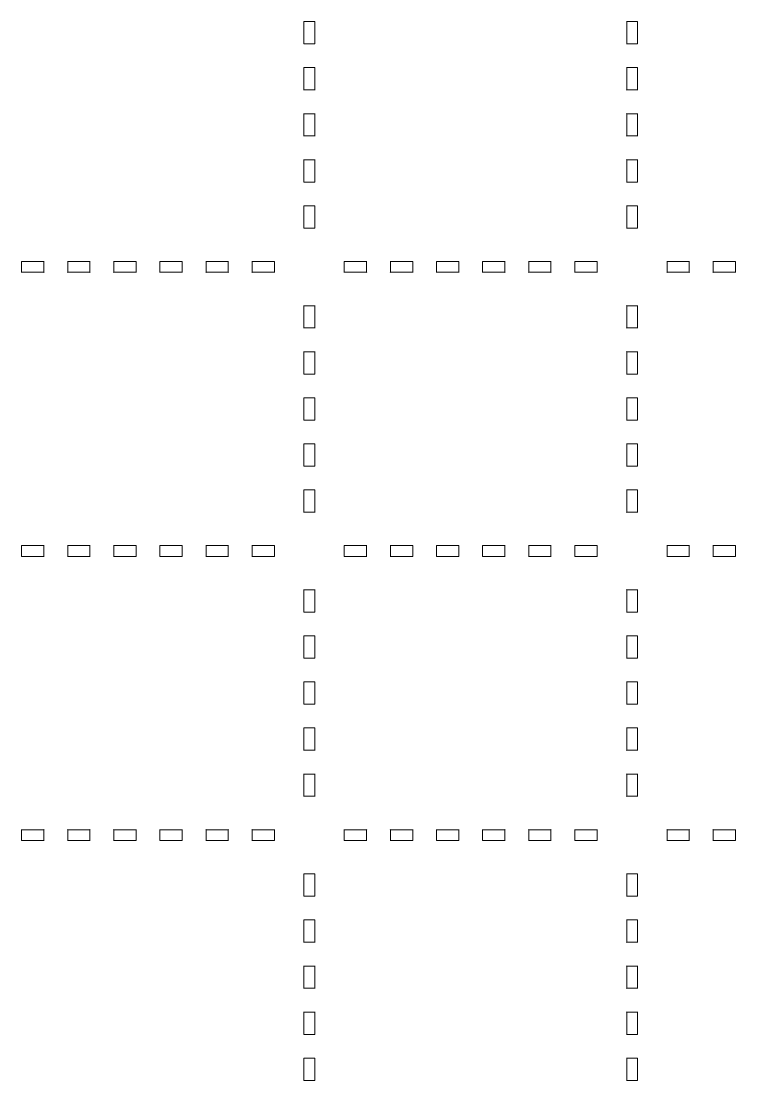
# Model space of a CAD drawing. Header units: millimetres. Extents: x 10 to 734, y 10 to 957.
# Drawn here: x 20.6 to 206.6, y 179 to 455 of the extents above; entities that cross this region are included whole.
import ezdxf

# ---------------------------------------------------------------- set-up
doc = ezdxf.new("R2010")
doc.units = ezdxf.units.MM
doc.header["$MEASUREMENT"] = 0
doc.layers.add('Layer 1', color=7, linetype='Continuous', lineweight=0)

# ---------------------------------------------------------------- blocks, each defined once
blk = doc.blocks.new('Block_3')
at = {"layer": 'Layer 1', "color": 5, "lineweight": 20, "true_color": 0x0000ff}
for points in [[(97, 452), (97, 452), (97, 449.1), (97, 449.1), (97, 449), (97.1, 449.1), (97, 449.1), (97, 449.1), (94.2, 449.1), (94.2, 449.1), (94.1, 449.1), (94.2, 449), (94.2, 449.1), (94.2, 449.1), (94.2, 454.9), (94.2, 454.9), (94.2, 455), (94.1, 454.9), (94.2, 454.9), (94.2, 454.9), (97, 454.9), (97, 454.9), (97.1, 454.9), (97, 455), (97, 454.9), (97, 454.9), (97, 452), (97, 452)], [(181, 452), (181, 452), (181, 449.1), (181, 449.1), (181, 449), (181.1, 449.1), (181, 449.1), (181, 449.1), (178.2, 449.1), (178.2, 449.1), (178.1, 449.1), (178.2, 449), (178.2, 449.1), (178.2, 449.1), (178.2, 454.9), (178.2, 454.9), (178.2, 455), (178.1, 454.9), (178.2, 454.9), (178.2, 454.9), (181, 454.9), (181, 454.9), (181.1, 454.9), (181, 455), (181, 454.9), (181, 454.9), (181, 452), (181, 452)], [(97, 440), (97, 440), (97, 437.1), (97, 437.1), (97, 437), (97.1, 437.1), (97, 437.1), (97, 437.1), (94.2, 437.1), (94.2, 437.1), (94.1, 437.1), (94.2, 437), (94.2, 437.1), (94.2, 437.1), (94.2, 442.9), (94.2, 442.9), (94.2, 443), (94.1, 442.9), (94.2, 442.9), (94.2, 442.9), (97, 442.9), (97, 442.9), (97.1, 442.9), (97, 443), (97, 442.9), (97, 442.9), (97, 440), (97, 440)], [(181, 440), (181, 440), (181, 437.1), (181, 437.1), (181, 437), (181.1, 437.1), (181, 437.1), (181, 437.1), (178.2, 437.1), (178.2, 437.1), (178.1, 437.1), (178.2, 437), (178.2, 437.1), (178.2, 437.1), (178.2, 442.9), (178.2, 442.9), (178.2, 443), (178.1, 442.9), (178.2, 442.9), (178.2, 442.9), (181, 442.9), (181, 442.9), (181.1, 442.9), (181, 443), (181, 442.9), (181, 442.9), (181, 440), (181, 440)], [(97, 428), (97, 428), (97, 425.1), (97, 425.1), (97, 425), (97.1, 425.1), (97, 425.1), (97, 425.1), (94.2, 425.1), (94.2, 425.1), (94.1, 425.1), (94.2, 425), (94.2, 425.1), (94.2, 425.1), (94.2, 430.9), (94.2, 430.9), (94.2, 431), (94.1, 430.9), (94.2, 430.9), (94.2, 430.9), (97, 430.9), (97, 430.9), (97.1, 430.9), (97, 431), (97, 430.9), (97, 430.9), (97, 428), (97, 428)], [(181, 428), (181, 428), (181, 425.1), (181, 425.1), (181, 425), (181.1, 425.1), (181, 425.1), (181, 425.1), (178.2, 425.1), (178.2, 425.1), (178.1, 425.1), (178.2, 425), (178.2, 425.1), (178.2, 425.1), (178.2, 430.9), (178.2, 430.9), (178.2, 431), (178.1, 430.9), (178.2, 430.9), (178.2, 430.9), (181, 430.9), (181, 430.9), (181.1, 430.9), (181, 431), (181, 430.9), (181, 430.9), (181, 428), (181, 428)], [(97, 416), (97, 416), (97, 413.1), (97, 413.1), (97, 413), (97.1, 413.1), (97, 413.1), (97, 413.1), (94.2, 413.1), (94.2, 413.1), (94.1, 413.1), (94.2, 413), (94.2, 413.1), (94.2, 413.1), (94.2, 418.9), (94.2, 418.9), (94.2, 419), (94.1, 418.9), (94.2, 418.9), (94.2, 418.9), (97, 418.9), (97, 418.9), (97.1, 418.9), (97, 419), (97, 418.9), (97, 418.9), (97, 416), (97, 416)], [(181, 416), (181, 416), (181, 413.1), (181, 413.1), (181, 413), (181.1, 413.1), (181, 413.1), (181, 413.1), (178.2, 413.1), (178.2, 413.1), (178.1, 413.1), (178.2, 413), (178.2, 413.1), (178.2, 413.1), (178.2, 418.9), (178.2, 418.9), (178.2, 419), (178.1, 418.9), (178.2, 418.9), (178.2, 418.9), (181, 418.9), (181, 418.9), (181.1, 418.9), (181, 419), (181, 418.9), (181, 418.9), (181, 416), (181, 416)], [(97, 404), (97, 404), (97, 401.1), (97, 401.1), (97, 401), (97.1, 401.1), (97, 401.1), (97, 401.1), (94.2, 401.1), (94.2, 401.1), (94.1, 401.1), (94.2, 401), (94.2, 401.1), (94.2, 401.1), (94.2, 406.9), (94.2, 406.9), (94.2, 407), (94.1, 406.9), (94.2, 406.9), (94.2, 406.9), (97, 406.9), (97, 406.9), (97.1, 406.9), (97, 407), (97, 406.9), (97, 406.9), (97, 404), (97, 404)], [(181, 404), (181, 404), (181, 401.1), (181, 401.1), (181, 401), (181.1, 401.1), (181, 401.1), (181, 401.1), (178.2, 401.1), (178.2, 401.1), (178.1, 401.1), (178.2, 401), (178.2, 401.1), (178.2, 401.1), (178.2, 406.9), (178.2, 406.9), (178.2, 407), (178.1, 406.9), (178.2, 406.9), (178.2, 406.9), (181, 406.9), (181, 406.9), (181.1, 406.9), (181, 407), (181, 406.9), (181, 406.9), (181, 404), (181, 404)], [(23.6, 392.4), (23.6, 392.4), (26.5, 392.4), (26.5, 392.4), (26.6, 392.4), (26.5, 392.5), (26.5, 392.4), (26.5, 392.4), (26.5, 389.6), (26.5, 389.6), (26.5, 389.5), (26.6, 389.6), (26.5, 389.6), (26.5, 389.6), (20.7, 389.6), (20.7, 389.6), (20.6, 389.6), (20.7, 389.5), (20.7, 389.6), (20.7, 389.6), (20.7, 392.4), (20.7, 392.4), (20.7, 392.5), (20.6, 392.4), (20.7, 392.4), (20.7, 392.4), (23.6, 392.4), (23.6, 392.4)], [(35.6, 392.4), (35.6, 392.4), (38.5, 392.4), (38.5, 392.4), (38.6, 392.4), (38.5, 392.5), (38.5, 392.4), (38.5, 392.4), (38.5, 389.6), (38.5, 389.6), (38.5, 389.5), (38.6, 389.6), (38.5, 389.6), (38.5, 389.6), (32.7, 389.6), (32.7, 389.6), (32.6, 389.6), (32.7, 389.5), (32.7, 389.6), (32.7, 389.6), (32.7, 392.4), (32.7, 392.4), (32.7, 392.5), (32.6, 392.4), (32.7, 392.4), (32.7, 392.4), (35.6, 392.4), (35.6, 392.4)], [(47.6, 392.4), (47.6, 392.4), (50.5, 392.4), (50.5, 392.4), (50.6, 392.4), (50.5, 392.5), (50.5, 392.4), (50.5, 392.4), (50.5, 389.6), (50.5, 389.6), (50.5, 389.5), (50.6, 389.6), (50.5, 389.6), (50.5, 389.6), (44.7, 389.6), (44.7, 389.6), (44.6, 389.6), (44.7, 389.5), (44.7, 389.6), (44.7, 389.6), (44.7, 392.4), (44.7, 392.4), (44.7, 392.5), (44.6, 392.4), (44.7, 392.4), (44.7, 392.4), (47.6, 392.4), (47.6, 392.4)], [(59.6, 392.4), (59.6, 392.4), (62.5, 392.4), (62.5, 392.4), (62.6, 392.4), (62.5, 392.5), (62.5, 392.4), (62.5, 392.4), (62.5, 389.6), (62.5, 389.6), (62.5, 389.5), (62.6, 389.6), (62.5, 389.6), (62.5, 389.6), (56.7, 389.6), (56.7, 389.6), (56.6, 389.6), (56.7, 389.5), (56.7, 389.6), (56.7, 389.6), (56.7, 392.4), (56.7, 392.4), (56.7, 392.5), (56.6, 392.4), (56.7, 392.4), (56.7, 392.4), (59.6, 392.4), (59.6, 392.4)], [(71.6, 392.4), (71.6, 392.4), (74.5, 392.4), (74.5, 392.4), (74.6, 392.4), (74.5, 392.5), (74.5, 392.4), (74.5, 392.4), (74.5, 389.6), (74.5, 389.6), (74.5, 389.5), (74.6, 389.6), (74.5, 389.6), (74.5, 389.6), (68.7, 389.6), (68.7, 389.6), (68.6, 389.6), (68.7, 389.5), (68.7, 389.6), (68.7, 389.6), (68.7, 392.4), (68.7, 392.4), (68.7, 392.5), (68.6, 392.4), (68.7, 392.4), (68.7, 392.4), (71.6, 392.4), (71.6, 392.4)], [(83.6, 392.4), (83.6, 392.4), (86.5, 392.4), (86.5, 392.4), (86.6, 392.4), (86.5, 392.5), (86.5, 392.4), (86.5, 392.4), (86.5, 389.6), (86.5, 389.6), (86.5, 389.5), (86.6, 389.6), (86.5, 389.6), (86.5, 389.6), (80.7, 389.6), (80.7, 389.6), (80.6, 389.6), (80.7, 389.5), (80.7, 389.6), (80.7, 389.6), (80.7, 392.4), (80.7, 392.4), (80.7, 392.5), (80.6, 392.4), (80.7, 392.4), (80.7, 392.4), (83.6, 392.4), (83.6, 392.4)], [(107.6, 392.4), (107.6, 392.4), (110.5, 392.4), (110.5, 392.4), (110.6, 392.4), (110.5, 392.5), (110.5, 392.4), (110.5, 392.4), (110.5, 389.6), (110.5, 389.6), (110.5, 389.5), (110.6, 389.6), (110.5, 389.6), (110.5, 389.6), (104.7, 389.6), (104.7, 389.6), (104.6, 389.6), (104.7, 389.5), (104.7, 389.6), (104.7, 389.6), (104.7, 392.4), (104.7, 392.4), (104.7, 392.5), (104.6, 392.4), (104.7, 392.4), (104.7, 392.4), (107.6, 392.4), (107.6, 392.4)], [(119.6, 392.4), (119.6, 392.4), (122.5, 392.4), (122.5, 392.4), (122.6, 392.4), (122.5, 392.5), (122.5, 392.4), (122.5, 392.4), (122.5, 389.6), (122.5, 389.6), (122.5, 389.5), (122.6, 389.6), (122.5, 389.6), (122.5, 389.6), (116.7, 389.6), (116.7, 389.6), (116.6, 389.6), (116.7, 389.5), (116.7, 389.6), (116.7, 389.6), (116.7, 392.4), (116.7, 392.4), (116.7, 392.5), (116.6, 392.4), (116.7, 392.4), (116.7, 392.4), (119.6, 392.4), (119.6, 392.4)], [(131.6, 392.4), (131.6, 392.4), (134.5, 392.4), (134.5, 392.4), (134.6, 392.4), (134.5, 392.5), (134.5, 392.4), (134.5, 392.4), (134.5, 389.6), (134.5, 389.6), (134.5, 389.5), (134.6, 389.6), (134.5, 389.6), (134.5, 389.6), (128.7, 389.6), (128.7, 389.6), (128.6, 389.6), (128.7, 389.5), (128.7, 389.6), (128.7, 389.6), (128.7, 392.4), (128.7, 392.4), (128.7, 392.5), (128.6, 392.4), (128.7, 392.4), (128.7, 392.4), (131.6, 392.4), (131.6, 392.4)], [(143.6, 392.4), (143.6, 392.4), (146.5, 392.4), (146.5, 392.4), (146.6, 392.4), (146.5, 392.5), (146.5, 392.4), (146.5, 392.4), (146.5, 389.6), (146.5, 389.6), (146.5, 389.5), (146.6, 389.6), (146.5, 389.6), (146.5, 389.6), (140.7, 389.6), (140.7, 389.6), (140.6, 389.6), (140.7, 389.5), (140.7, 389.6), (140.7, 389.6), (140.7, 392.4), (140.7, 392.4), (140.7, 392.5), (140.6, 392.4), (140.7, 392.4), (140.7, 392.4), (143.6, 392.4), (143.6, 392.4)], [(155.6, 392.4), (155.6, 392.4), (158.5, 392.4), (158.5, 392.4), (158.6, 392.4), (158.5, 392.5), (158.5, 392.4), (158.5, 392.4), (158.5, 389.6), (158.5, 389.6), (158.5, 389.5), (158.6, 389.6), (158.5, 389.6), (158.5, 389.6), (152.7, 389.6), (152.7, 389.6), (152.6, 389.6), (152.7, 389.5), (152.7, 389.6), (152.7, 389.6), (152.7, 392.4), (152.7, 392.4), (152.7, 392.5), (152.6, 392.4), (152.7, 392.4), (152.7, 392.4), (155.6, 392.4), (155.6, 392.4)], [(167.6, 392.4), (167.6, 392.4), (170.5, 392.4), (170.5, 392.4), (170.6, 392.4), (170.5, 392.5), (170.5, 392.4), (170.5, 392.4), (170.5, 389.6), (170.5, 389.6), (170.5, 389.5), (170.6, 389.6), (170.5, 389.6), (170.5, 389.6), (164.7, 389.6), (164.7, 389.6), (164.6, 389.6), (164.7, 389.5), (164.7, 389.6), (164.7, 389.6), (164.7, 392.4), (164.7, 392.4), (164.7, 392.5), (164.6, 392.4), (164.7, 392.4), (164.7, 392.4), (167.6, 392.4), (167.6, 392.4)], [(191.6, 392.4), (191.6, 392.4), (194.5, 392.4), (194.5, 392.4), (194.6, 392.4), (194.5, 392.5), (194.5, 392.4), (194.5, 392.4), (194.5, 389.6), (194.5, 389.6), (194.5, 389.5), (194.6, 389.6), (194.5, 389.6), (194.5, 389.6), (188.7, 389.6), (188.7, 389.6), (188.6, 389.6), (188.7, 389.5), (188.7, 389.6), (188.7, 389.6), (188.7, 392.4), (188.7, 392.4), (188.7, 392.5), (188.6, 392.4), (188.7, 392.4), (188.7, 392.4), (191.6, 392.4), (191.6, 392.4)], [(203.6, 392.4), (203.6, 392.4), (206.5, 392.4), (206.5, 392.4), (206.6, 392.4), (206.5, 392.5), (206.5, 392.4), (206.5, 392.4), (206.5, 389.6), (206.5, 389.6), (206.5, 389.5), (206.6, 389.6), (206.5, 389.6), (206.5, 389.6), (200.7, 389.6), (200.7, 389.6), (200.6, 389.6), (200.7, 389.5), (200.7, 389.6), (200.7, 389.6), (200.7, 392.4), (200.7, 392.4), (200.7, 392.5), (200.6, 392.4), (200.7, 392.4), (200.7, 392.4), (203.6, 392.4), (203.6, 392.4)], [(97, 378), (97, 378), (97, 375.1), (97, 375.1), (97, 375), (97.1, 375.1), (97, 375.1), (97, 375.1), (94.2, 375.1), (94.2, 375.1), (94.1, 375.1), (94.2, 375), (94.2, 375.1), (94.2, 375.1), (94.2, 380.9), (94.2, 380.9), (94.2, 381), (94.1, 380.9), (94.2, 380.9), (94.2, 380.9), (97, 380.9), (97, 380.9), (97.1, 380.9), (97, 381), (97, 380.9), (97, 380.9), (97, 378), (97, 378)], [(181, 378), (181, 378), (181, 375.1), (181, 375.1), (181, 375), (181.1, 375.1), (181, 375.1), (181, 375.1), (178.2, 375.1), (178.2, 375.1), (178.1, 375.1), (178.2, 375), (178.2, 375.1), (178.2, 375.1), (178.2, 380.9), (178.2, 380.9), (178.2, 381), (178.1, 380.9), (178.2, 380.9), (178.2, 380.9), (181, 380.9), (181, 380.9), (181.1, 380.9), (181, 381), (181, 380.9), (181, 380.9), (181, 378), (181, 378)], [(97, 366), (97, 366), (97, 363.1), (97, 363.1), (97, 363), (97.1, 363.1), (97, 363.1), (97, 363.1), (94.2, 363.1), (94.2, 363.1), (94.1, 363.1), (94.2, 363), (94.2, 363.1), (94.2, 363.1), (94.2, 368.9), (94.2, 368.9), (94.2, 369), (94.1, 368.9), (94.2, 368.9), (94.2, 368.9), (97, 368.9), (97, 368.9), (97.1, 368.9), (97, 369), (97, 368.9), (97, 368.9), (97, 366), (97, 366)], [(181, 366), (181, 366), (181, 363.1), (181, 363.1), (181, 363), (181.1, 363.1), (181, 363.1), (181, 363.1), (178.2, 363.1), (178.2, 363.1), (178.1, 363.1), (178.2, 363), (178.2, 363.1), (178.2, 363.1), (178.2, 368.9), (178.2, 368.9), (178.2, 369), (178.1, 368.9), (178.2, 368.9), (178.2, 368.9), (181, 368.9), (181, 368.9), (181.1, 368.9), (181, 369), (181, 368.9), (181, 368.9), (181, 366), (181, 366)], [(97, 354), (97, 354), (97, 351.1), (97, 351.1), (97, 351), (97.1, 351.1), (97, 351.1), (97, 351.1), (94.2, 351.1), (94.2, 351.1), (94.1, 351.1), (94.2, 351), (94.2, 351.1), (94.2, 351.1), (94.2, 356.9), (94.2, 356.9), (94.2, 357), (94.1, 356.9), (94.2, 356.9), (94.2, 356.9), (97, 356.9), (97, 356.9), (97.1, 356.9), (97, 357), (97, 356.9), (97, 356.9), (97, 354), (97, 354)], [(181, 354), (181, 354), (181, 351.1), (181, 351.1), (181, 351), (181.1, 351.1), (181, 351.1), (181, 351.1), (178.2, 351.1), (178.2, 351.1), (178.1, 351.1), (178.2, 351), (178.2, 351.1), (178.2, 351.1), (178.2, 356.9), (178.2, 356.9), (178.2, 357), (178.1, 356.9), (178.2, 356.9), (178.2, 356.9), (181, 356.9), (181, 356.9), (181.1, 356.9), (181, 357), (181, 356.9), (181, 356.9), (181, 354), (181, 354)], [(97, 342), (97, 342), (97, 339.1), (97, 339.1), (97, 339), (97.1, 339.1), (97, 339.1), (97, 339.1), (94.2, 339.1), (94.2, 339.1), (94.1, 339.1), (94.2, 339), (94.2, 339.1), (94.2, 339.1), (94.2, 344.9), (94.2, 344.9), (94.2, 345), (94.1, 344.9), (94.2, 344.9), (94.2, 344.9), (97, 344.9), (97, 344.9), (97.1, 344.9), (97, 345), (97, 344.9), (97, 344.9), (97, 342), (97, 342)], [(181, 342), (181, 342), (181, 339.1), (181, 339.1), (181, 339), (181.1, 339.1), (181, 339.1), (181, 339.1), (178.2, 339.1), (178.2, 339.1), (178.1, 339.1), (178.2, 339), (178.2, 339.1), (178.2, 339.1), (178.2, 344.9), (178.2, 344.9), (178.2, 345), (178.1, 344.9), (178.2, 344.9), (178.2, 344.9), (181, 344.9), (181, 344.9), (181.1, 344.9), (181, 345), (181, 344.9), (181, 344.9), (181, 342), (181, 342)], [(97, 330), (97, 330), (97, 327.1), (97, 327.1), (97, 327), (97.1, 327.1), (97, 327.1), (97, 327.1), (94.2, 327.1), (94.2, 327.1), (94.1, 327.1), (94.2, 327), (94.2, 327.1), (94.2, 327.1), (94.2, 332.9), (94.2, 332.9), (94.2, 333), (94.1, 332.9), (94.2, 332.9), (94.2, 332.9), (97, 332.9), (97, 332.9), (97.1, 332.9), (97, 333), (97, 332.9), (97, 332.9), (97, 330), (97, 330)], [(181, 330), (181, 330), (181, 327.1), (181, 327.1), (181, 327), (181.1, 327.1), (181, 327.1), (181, 327.1), (178.2, 327.1), (178.2, 327.1), (178.1, 327.1), (178.2, 327), (178.2, 327.1), (178.2, 327.1), (178.2, 332.9), (178.2, 332.9), (178.2, 333), (178.1, 332.9), (178.2, 332.9), (178.2, 332.9), (181, 332.9), (181, 332.9), (181.1, 332.9), (181, 333), (181, 332.9), (181, 332.9), (181, 330), (181, 330)], [(23.6, 318.4), (23.6, 318.4), (26.5, 318.4), (26.5, 318.4), (26.6, 318.4), (26.5, 318.5), (26.5, 318.4), (26.5, 318.4), (26.5, 315.6), (26.5, 315.6), (26.5, 315.5), (26.6, 315.6), (26.5, 315.6), (26.5, 315.6), (20.7, 315.6), (20.7, 315.6), (20.6, 315.6), (20.7, 315.5), (20.7, 315.6), (20.7, 315.6), (20.7, 318.4), (20.7, 318.4), (20.7, 318.5), (20.6, 318.4), (20.7, 318.4), (20.7, 318.4), (23.6, 318.4), (23.6, 318.4)], [(35.6, 318.4), (35.6, 318.4), (38.5, 318.4), (38.5, 318.4), (38.6, 318.4), (38.5, 318.5), (38.5, 318.4), (38.5, 318.4), (38.5, 315.6), (38.5, 315.6), (38.5, 315.5), (38.6, 315.6), (38.5, 315.6), (38.5, 315.6), (32.7, 315.6), (32.7, 315.6), (32.6, 315.6), (32.7, 315.5), (32.7, 315.6), (32.7, 315.6), (32.7, 318.4), (32.7, 318.4), (32.7, 318.5), (32.6, 318.4), (32.7, 318.4), (32.7, 318.4), (35.6, 318.4), (35.6, 318.4)], [(47.6, 318.4), (47.6, 318.4), (50.5, 318.4), (50.5, 318.4), (50.6, 318.4), (50.5, 318.5), (50.5, 318.4), (50.5, 318.4), (50.5, 315.6), (50.5, 315.6), (50.5, 315.5), (50.6, 315.6), (50.5, 315.6), (50.5, 315.6), (44.7, 315.6), (44.7, 315.6), (44.6, 315.6), (44.7, 315.5), (44.7, 315.6), (44.7, 315.6), (44.7, 318.4), (44.7, 318.4), (44.7, 318.5), (44.6, 318.4), (44.7, 318.4), (44.7, 318.4), (47.6, 318.4), (47.6, 318.4)], [(59.6, 318.4), (59.6, 318.4), (62.5, 318.4), (62.5, 318.4), (62.6, 318.4), (62.5, 318.5), (62.5, 318.4), (62.5, 318.4), (62.5, 315.6), (62.5, 315.6), (62.5, 315.5), (62.6, 315.6), (62.5, 315.6), (62.5, 315.6), (56.7, 315.6), (56.7, 315.6), (56.6, 315.6), (56.7, 315.5), (56.7, 315.6), (56.7, 315.6), (56.7, 318.4), (56.7, 318.4), (56.7, 318.5), (56.6, 318.4), (56.7, 318.4), (56.7, 318.4), (59.6, 318.4), (59.6, 318.4)], [(71.6, 318.4), (71.6, 318.4), (74.5, 318.4), (74.5, 318.4), (74.6, 318.4), (74.5, 318.5), (74.5, 318.4), (74.5, 318.4), (74.5, 315.6), (74.5, 315.6), (74.5, 315.5), (74.6, 315.6), (74.5, 315.6), (74.5, 315.6), (68.7, 315.6), (68.7, 315.6), (68.6, 315.6), (68.7, 315.5), (68.7, 315.6), (68.7, 315.6), (68.7, 318.4), (68.7, 318.4), (68.7, 318.5), (68.6, 318.4), (68.7, 318.4), (68.7, 318.4), (71.6, 318.4), (71.6, 318.4)], [(83.6, 318.4), (83.6, 318.4), (86.5, 318.4), (86.5, 318.4), (86.6, 318.4), (86.5, 318.5), (86.5, 318.4), (86.5, 318.4), (86.5, 315.6), (86.5, 315.6), (86.5, 315.5), (86.6, 315.6), (86.5, 315.6), (86.5, 315.6), (80.7, 315.6), (80.7, 315.6), (80.6, 315.6), (80.7, 315.5), (80.7, 315.6), (80.7, 315.6), (80.7, 318.4), (80.7, 318.4), (80.7, 318.5), (80.6, 318.4), (80.7, 318.4), (80.7, 318.4), (83.6, 318.4), (83.6, 318.4)], [(107.6, 318.4), (107.6, 318.4), (110.5, 318.4), (110.5, 318.4), (110.6, 318.4), (110.5, 318.5), (110.5, 318.4), (110.5, 318.4), (110.5, 315.6), (110.5, 315.6), (110.5, 315.5), (110.6, 315.6), (110.5, 315.6), (110.5, 315.6), (104.7, 315.6), (104.7, 315.6), (104.6, 315.6), (104.7, 315.5), (104.7, 315.6), (104.7, 315.6), (104.7, 318.4), (104.7, 318.4), (104.7, 318.5), (104.6, 318.4), (104.7, 318.4), (104.7, 318.4), (107.6, 318.4), (107.6, 318.4)], [(119.6, 318.4), (119.6, 318.4), (122.5, 318.4), (122.5, 318.4), (122.6, 318.4), (122.5, 318.5), (122.5, 318.4), (122.5, 318.4), (122.5, 315.6), (122.5, 315.6), (122.5, 315.5), (122.6, 315.6), (122.5, 315.6), (122.5, 315.6), (116.7, 315.6), (116.7, 315.6), (116.6, 315.6), (116.7, 315.5), (116.7, 315.6), (116.7, 315.6), (116.7, 318.4), (116.7, 318.4), (116.7, 318.5), (116.6, 318.4), (116.7, 318.4), (116.7, 318.4), (119.6, 318.4), (119.6, 318.4)], [(131.6, 318.4), (131.6, 318.4), (134.5, 318.4), (134.5, 318.4), (134.6, 318.4), (134.5, 318.5), (134.5, 318.4), (134.5, 318.4), (134.5, 315.6), (134.5, 315.6), (134.5, 315.5), (134.6, 315.6), (134.5, 315.6), (134.5, 315.6), (128.7, 315.6), (128.7, 315.6), (128.6, 315.6), (128.7, 315.5), (128.7, 315.6), (128.7, 315.6), (128.7, 318.4), (128.7, 318.4), (128.7, 318.5), (128.6, 318.4), (128.7, 318.4), (128.7, 318.4), (131.6, 318.4), (131.6, 318.4)], [(143.6, 318.4), (143.6, 318.4), (146.5, 318.4), (146.5, 318.4), (146.6, 318.4), (146.5, 318.5), (146.5, 318.4), (146.5, 318.4), (146.5, 315.6), (146.5, 315.6), (146.5, 315.5), (146.6, 315.6), (146.5, 315.6), (146.5, 315.6), (140.7, 315.6), (140.7, 315.6), (140.6, 315.6), (140.7, 315.5), (140.7, 315.6), (140.7, 315.6), (140.7, 318.4), (140.7, 318.4), (140.7, 318.5), (140.6, 318.4), (140.7, 318.4), (140.7, 318.4), (143.6, 318.4), (143.6, 318.4)], [(155.6, 318.4), (155.6, 318.4), (158.5, 318.4), (158.5, 318.4), (158.6, 318.4), (158.5, 318.5), (158.5, 318.4), (158.5, 318.4), (158.5, 315.6), (158.5, 315.6), (158.5, 315.5), (158.6, 315.6), (158.5, 315.6), (158.5, 315.6), (152.7, 315.6), (152.7, 315.6), (152.6, 315.6), (152.7, 315.5), (152.7, 315.6), (152.7, 315.6), (152.7, 318.4), (152.7, 318.4), (152.7, 318.5), (152.6, 318.4), (152.7, 318.4), (152.7, 318.4), (155.6, 318.4), (155.6, 318.4)], [(167.6, 318.4), (167.6, 318.4), (170.5, 318.4), (170.5, 318.4), (170.6, 318.4), (170.5, 318.5), (170.5, 318.4), (170.5, 318.4), (170.5, 315.6), (170.5, 315.6), (170.5, 315.5), (170.6, 315.6), (170.5, 315.6), (170.5, 315.6), (164.7, 315.6), (164.7, 315.6), (164.6, 315.6), (164.7, 315.5), (164.7, 315.6), (164.7, 315.6), (164.7, 318.4), (164.7, 318.4), (164.7, 318.5), (164.6, 318.4), (164.7, 318.4), (164.7, 318.4), (167.6, 318.4), (167.6, 318.4)], [(191.6, 318.4), (191.6, 318.4), (194.5, 318.4), (194.5, 318.4), (194.6, 318.4), (194.5, 318.5), (194.5, 318.4), (194.5, 318.4), (194.5, 315.6), (194.5, 315.6), (194.5, 315.5), (194.6, 315.6), (194.5, 315.6), (194.5, 315.6), (188.7, 315.6), (188.7, 315.6), (188.6, 315.6), (188.7, 315.5), (188.7, 315.6), (188.7, 315.6), (188.7, 318.4), (188.7, 318.4), (188.7, 318.5), (188.6, 318.4), (188.7, 318.4), (188.7, 318.4), (191.6, 318.4), (191.6, 318.4)], [(203.6, 318.4), (203.6, 318.4), (206.5, 318.4), (206.5, 318.4), (206.6, 318.4), (206.5, 318.5), (206.5, 318.4), (206.5, 318.4), (206.5, 315.6), (206.5, 315.6), (206.5, 315.5), (206.6, 315.6), (206.5, 315.6), (206.5, 315.6), (200.7, 315.6), (200.7, 315.6), (200.6, 315.6), (200.7, 315.5), (200.7, 315.6), (200.7, 315.6), (200.7, 318.4), (200.7, 318.4), (200.7, 318.5), (200.6, 318.4), (200.7, 318.4), (200.7, 318.4), (203.6, 318.4), (203.6, 318.4)], [(97, 304), (97, 304), (97, 301.1), (97, 301.1), (97, 301), (97.1, 301.1), (97, 301.1), (97, 301.1), (94.2, 301.1), (94.2, 301.1), (94.1, 301.1), (94.2, 301), (94.2, 301.1), (94.2, 301.1), (94.2, 306.9), (94.2, 306.9), (94.2, 307), (94.1, 306.9), (94.2, 306.9), (94.2, 306.9), (97, 306.9), (97, 306.9), (97.1, 306.9), (97, 307), (97, 306.9), (97, 306.9), (97, 304), (97, 304)], [(181, 304), (181, 304), (181, 301.1), (181, 301.1), (181, 301), (181.1, 301.1), (181, 301.1), (181, 301.1), (178.2, 301.1), (178.2, 301.1), (178.1, 301.1), (178.2, 301), (178.2, 301.1), (178.2, 301.1), (178.2, 306.9), (178.2, 306.9), (178.2, 307), (178.1, 306.9), (178.2, 306.9), (178.2, 306.9), (181, 306.9), (181, 306.9), (181.1, 306.9), (181, 307), (181, 306.9), (181, 306.9), (181, 304), (181, 304)], [(97, 292), (97, 292), (97, 289.1), (97, 289.1), (97, 289), (97.1, 289.1), (97, 289.1), (97, 289.1), (94.2, 289.1), (94.2, 289.1), (94.1, 289.1), (94.2, 289), (94.2, 289.1), (94.2, 289.1), (94.2, 294.9), (94.2, 294.9), (94.2, 295), (94.1, 294.9), (94.2, 294.9), (94.2, 294.9), (97, 294.9), (97, 294.9), (97.1, 294.9), (97, 295), (97, 294.9), (97, 294.9), (97, 292), (97, 292)], [(181, 292), (181, 292), (181, 289.1), (181, 289.1), (181, 289), (181.1, 289.1), (181, 289.1), (181, 289.1), (178.2, 289.1), (178.2, 289.1), (178.1, 289.1), (178.2, 289), (178.2, 289.1), (178.2, 289.1), (178.2, 294.9), (178.2, 294.9), (178.2, 295), (178.1, 294.9), (178.2, 294.9), (178.2, 294.9), (181, 294.9), (181, 294.9), (181.1, 294.9), (181, 295), (181, 294.9), (181, 294.9), (181, 292), (181, 292)], [(97, 280), (97, 280), (97, 277.1), (97, 277.1), (97, 277), (97.1, 277.1), (97, 277.1), (97, 277.1), (94.2, 277.1), (94.2, 277.1), (94.1, 277.1), (94.2, 277), (94.2, 277.1), (94.2, 277.1), (94.2, 282.9), (94.2, 282.9), (94.2, 283), (94.1, 282.9), (94.2, 282.9), (94.2, 282.9), (97, 282.9), (97, 282.9), (97.1, 282.9), (97, 283), (97, 282.9), (97, 282.9), (97, 280), (97, 280)], [(181, 280), (181, 280), (181, 277.1), (181, 277.1), (181, 277), (181.1, 277.1), (181, 277.1), (181, 277.1), (178.2, 277.1), (178.2, 277.1), (178.1, 277.1), (178.2, 277), (178.2, 277.1), (178.2, 277.1), (178.2, 282.9), (178.2, 282.9), (178.2, 283), (178.1, 282.9), (178.2, 282.9), (178.2, 282.9), (181, 282.9), (181, 282.9), (181.1, 282.9), (181, 283), (181, 282.9), (181, 282.9), (181, 280), (181, 280)], [(97, 268), (97, 268), (97, 265.1), (97, 265.1), (97, 265), (97.1, 265.1), (97, 265.1), (97, 265.1), (94.2, 265.1), (94.2, 265.1), (94.1, 265.1), (94.2, 265), (94.2, 265.1), (94.2, 265.1), (94.2, 270.9), (94.2, 270.9), (94.2, 271), (94.1, 270.9), (94.2, 270.9), (94.2, 270.9), (97, 270.9), (97, 270.9), (97.1, 270.9), (97, 271), (97, 270.9), (97, 270.9), (97, 268), (97, 268)], [(181, 268), (181, 268), (181, 265.1), (181, 265.1), (181, 265), (181.1, 265.1), (181, 265.1), (181, 265.1), (178.2, 265.1), (178.2, 265.1), (178.1, 265.1), (178.2, 265), (178.2, 265.1), (178.2, 265.1), (178.2, 270.9), (178.2, 270.9), (178.2, 271), (178.1, 270.9), (178.2, 270.9), (178.2, 270.9), (181, 270.9), (181, 270.9), (181.1, 270.9), (181, 271), (181, 270.9), (181, 270.9), (181, 268), (181, 268)], [(97, 256), (97, 256), (97, 253.1), (97, 253.1), (97, 253), (97.1, 253.1), (97, 253.1), (97, 253.1), (94.2, 253.1), (94.2, 253.1), (94.1, 253.1), (94.2, 253), (94.2, 253.1), (94.2, 253.1), (94.2, 258.9), (94.2, 258.9), (94.2, 259), (94.1, 258.9), (94.2, 258.9), (94.2, 258.9), (97, 258.9), (97, 258.9), (97.1, 258.9), (97, 259), (97, 258.9), (97, 258.9), (97, 256), (97, 256)], [(181, 256), (181, 256), (181, 253.1), (181, 253.1), (181, 253), (181.1, 253.1), (181, 253.1), (181, 253.1), (178.2, 253.1), (178.2, 253.1), (178.1, 253.1), (178.2, 253), (178.2, 253.1), (178.2, 253.1), (178.2, 258.9), (178.2, 258.9), (178.2, 259), (178.1, 258.9), (178.2, 258.9), (178.2, 258.9), (181, 258.9), (181, 258.9), (181.1, 258.9), (181, 259), (181, 258.9), (181, 258.9), (181, 256), (181, 256)], [(23.6, 244.4), (23.6, 244.4), (26.5, 244.4), (26.5, 244.4), (26.6, 244.4), (26.5, 244.5), (26.5, 244.4), (26.5, 244.4), (26.5, 241.6), (26.5, 241.6), (26.5, 241.5), (26.6, 241.6), (26.5, 241.6), (26.5, 241.6), (20.7, 241.6), (20.7, 241.6), (20.6, 241.6), (20.7, 241.5), (20.7, 241.6), (20.7, 241.6), (20.7, 244.4), (20.7, 244.4), (20.7, 244.5), (20.6, 244.4), (20.7, 244.4), (20.7, 244.4), (23.6, 244.4), (23.6, 244.4)], [(35.6, 244.4), (35.6, 244.4), (38.5, 244.4), (38.5, 244.4), (38.6, 244.4), (38.5, 244.5), (38.5, 244.4), (38.5, 244.4), (38.5, 241.6), (38.5, 241.6), (38.5, 241.5), (38.6, 241.6), (38.5, 241.6), (38.5, 241.6), (32.7, 241.6), (32.7, 241.6), (32.6, 241.6), (32.7, 241.5), (32.7, 241.6), (32.7, 241.6), (32.7, 244.4), (32.7, 244.4), (32.7, 244.5), (32.6, 244.4), (32.7, 244.4), (32.7, 244.4), (35.6, 244.4), (35.6, 244.4)], [(47.6, 244.4), (47.6, 244.4), (50.5, 244.4), (50.5, 244.4), (50.6, 244.4), (50.5, 244.5), (50.5, 244.4), (50.5, 244.4), (50.5, 241.6), (50.5, 241.6), (50.5, 241.5), (50.6, 241.6), (50.5, 241.6), (50.5, 241.6), (44.7, 241.6), (44.7, 241.6), (44.6, 241.6), (44.7, 241.5), (44.7, 241.6), (44.7, 241.6), (44.7, 244.4), (44.7, 244.4), (44.7, 244.5), (44.6, 244.4), (44.7, 244.4), (44.7, 244.4), (47.6, 244.4), (47.6, 244.4)], [(59.6, 244.4), (59.6, 244.4), (62.5, 244.4), (62.5, 244.4), (62.6, 244.4), (62.5, 244.5), (62.5, 244.4), (62.5, 244.4), (62.5, 241.6), (62.5, 241.6), (62.5, 241.5), (62.6, 241.6), (62.5, 241.6), (62.5, 241.6), (56.7, 241.6), (56.7, 241.6), (56.6, 241.6), (56.7, 241.5), (56.7, 241.6), (56.7, 241.6), (56.7, 244.4), (56.7, 244.4), (56.7, 244.5), (56.6, 244.4), (56.7, 244.4), (56.7, 244.4), (59.6, 244.4), (59.6, 244.4)], [(71.6, 244.4), (71.6, 244.4), (74.5, 244.4), (74.5, 244.4), (74.6, 244.4), (74.5, 244.5), (74.5, 244.4), (74.5, 244.4), (74.5, 241.6), (74.5, 241.6), (74.5, 241.5), (74.6, 241.6), (74.5, 241.6), (74.5, 241.6), (68.7, 241.6), (68.7, 241.6), (68.6, 241.6), (68.7, 241.5), (68.7, 241.6), (68.7, 241.6), (68.7, 244.4), (68.7, 244.4), (68.7, 244.5), (68.6, 244.4), (68.7, 244.4), (68.7, 244.4), (71.6, 244.4), (71.6, 244.4)], [(83.6, 244.4), (83.6, 244.4), (86.5, 244.4), (86.5, 244.4), (86.6, 244.4), (86.5, 244.5), (86.5, 244.4), (86.5, 244.4), (86.5, 241.6), (86.5, 241.6), (86.5, 241.5), (86.6, 241.6), (86.5, 241.6), (86.5, 241.6), (80.7, 241.6), (80.7, 241.6), (80.6, 241.6), (80.7, 241.5), (80.7, 241.6), (80.7, 241.6), (80.7, 244.4), (80.7, 244.4), (80.7, 244.5), (80.6, 244.4), (80.7, 244.4), (80.7, 244.4), (83.6, 244.4), (83.6, 244.4)], [(107.6, 244.4), (107.6, 244.4), (110.5, 244.4), (110.5, 244.4), (110.6, 244.4), (110.5, 244.5), (110.5, 244.4), (110.5, 244.4), (110.5, 241.6), (110.5, 241.6), (110.5, 241.5), (110.6, 241.6), (110.5, 241.6), (110.5, 241.6), (104.7, 241.6), (104.7, 241.6), (104.6, 241.6), (104.7, 241.5), (104.7, 241.6), (104.7, 241.6), (104.7, 244.4), (104.7, 244.4), (104.7, 244.5), (104.6, 244.4), (104.7, 244.4), (104.7, 244.4), (107.6, 244.4), (107.6, 244.4)], [(119.6, 244.4), (119.6, 244.4), (122.5, 244.4), (122.5, 244.4), (122.6, 244.4), (122.5, 244.5), (122.5, 244.4), (122.5, 244.4), (122.5, 241.6), (122.5, 241.6), (122.5, 241.5), (122.6, 241.6), (122.5, 241.6), (122.5, 241.6), (116.7, 241.6), (116.7, 241.6), (116.6, 241.6), (116.7, 241.5), (116.7, 241.6), (116.7, 241.6), (116.7, 244.4), (116.7, 244.4), (116.7, 244.5), (116.6, 244.4), (116.7, 244.4), (116.7, 244.4), (119.6, 244.4), (119.6, 244.4)], [(131.6, 244.4), (131.6, 244.4), (134.5, 244.4), (134.5, 244.4), (134.6, 244.4), (134.5, 244.5), (134.5, 244.4), (134.5, 244.4), (134.5, 241.6), (134.5, 241.6), (134.5, 241.5), (134.6, 241.6), (134.5, 241.6), (134.5, 241.6), (128.7, 241.6), (128.7, 241.6), (128.6, 241.6), (128.7, 241.5), (128.7, 241.6), (128.7, 241.6), (128.7, 244.4), (128.7, 244.4), (128.7, 244.5), (128.6, 244.4), (128.7, 244.4), (128.7, 244.4), (131.6, 244.4), (131.6, 244.4)], [(143.6, 244.4), (143.6, 244.4), (146.5, 244.4), (146.5, 244.4), (146.6, 244.4), (146.5, 244.5), (146.5, 244.4), (146.5, 244.4), (146.5, 241.6), (146.5, 241.6), (146.5, 241.5), (146.6, 241.6), (146.5, 241.6), (146.5, 241.6), (140.7, 241.6), (140.7, 241.6), (140.6, 241.6), (140.7, 241.5), (140.7, 241.6), (140.7, 241.6), (140.7, 244.4), (140.7, 244.4), (140.7, 244.5), (140.6, 244.4), (140.7, 244.4), (140.7, 244.4), (143.6, 244.4), (143.6, 244.4)], [(155.6, 244.4), (155.6, 244.4), (158.5, 244.4), (158.5, 244.4), (158.6, 244.4), (158.5, 244.5), (158.5, 244.4), (158.5, 244.4), (158.5, 241.6), (158.5, 241.6), (158.5, 241.5), (158.6, 241.6), (158.5, 241.6), (158.5, 241.6), (152.7, 241.6), (152.7, 241.6), (152.6, 241.6), (152.7, 241.5), (152.7, 241.6), (152.7, 241.6), (152.7, 244.4), (152.7, 244.4), (152.7, 244.5), (152.6, 244.4), (152.7, 244.4), (152.7, 244.4), (155.6, 244.4), (155.6, 244.4)], [(167.6, 244.4), (167.6, 244.4), (170.5, 244.4), (170.5, 244.4), (170.6, 244.4), (170.5, 244.5), (170.5, 244.4), (170.5, 244.4), (170.5, 241.6), (170.5, 241.6), (170.5, 241.5), (170.6, 241.6), (170.5, 241.6), (170.5, 241.6), (164.7, 241.6), (164.7, 241.6), (164.6, 241.6), (164.7, 241.5), (164.7, 241.6), (164.7, 241.6), (164.7, 244.4), (164.7, 244.4), (164.7, 244.5), (164.6, 244.4), (164.7, 244.4), (164.7, 244.4), (167.6, 244.4), (167.6, 244.4)], [(191.6, 244.4), (191.6, 244.4), (194.5, 244.4), (194.5, 244.4), (194.6, 244.4), (194.5, 244.5), (194.5, 244.4), (194.5, 244.4), (194.5, 241.6), (194.5, 241.6), (194.5, 241.5), (194.6, 241.6), (194.5, 241.6), (194.5, 241.6), (188.7, 241.6), (188.7, 241.6), (188.6, 241.6), (188.7, 241.5), (188.7, 241.6), (188.7, 241.6), (188.7, 244.4), (188.7, 244.4), (188.7, 244.5), (188.6, 244.4), (188.7, 244.4), (188.7, 244.4), (191.6, 244.4), (191.6, 244.4)], [(203.6, 244.4), (203.6, 244.4), (206.5, 244.4), (206.5, 244.4), (206.6, 244.4), (206.5, 244.5), (206.5, 244.4), (206.5, 244.4), (206.5, 241.6), (206.5, 241.6), (206.5, 241.5), (206.6, 241.6), (206.5, 241.6), (206.5, 241.6), (200.7, 241.6), (200.7, 241.6), (200.6, 241.6), (200.7, 241.5), (200.7, 241.6), (200.7, 241.6), (200.7, 244.4), (200.7, 244.4), (200.7, 244.5), (200.6, 244.4), (200.7, 244.4), (200.7, 244.4), (203.6, 244.4), (203.6, 244.4)], [(97, 230), (97, 230), (97, 227.1), (97, 227.1), (97, 227), (97.1, 227.1), (97, 227.1), (97, 227.1), (94.2, 227.1), (94.2, 227.1), (94.1, 227.1), (94.2, 227), (94.2, 227.1), (94.2, 227.1), (94.2, 232.9), (94.2, 232.9), (94.2, 233), (94.1, 232.9), (94.2, 232.9), (94.2, 232.9), (97, 232.9), (97, 232.9), (97.1, 232.9), (97, 233), (97, 232.9), (97, 232.9), (97, 230), (97, 230)], [(181, 230), (181, 230), (181, 227.1), (181, 227.1), (181, 227), (181.1, 227.1), (181, 227.1), (181, 227.1), (178.2, 227.1), (178.2, 227.1), (178.1, 227.1), (178.2, 227), (178.2, 227.1), (178.2, 227.1), (178.2, 232.9), (178.2, 232.9), (178.2, 233), (178.1, 232.9), (178.2, 232.9), (178.2, 232.9), (181, 232.9), (181, 232.9), (181.1, 232.9), (181, 233), (181, 232.9), (181, 232.9), (181, 230), (181, 230)], [(97, 218), (97, 218), (97, 215.1), (97, 215.1), (97, 215), (97.1, 215.1), (97, 215.1), (97, 215.1), (94.2, 215.1), (94.2, 215.1), (94.1, 215.1), (94.2, 215), (94.2, 215.1), (94.2, 215.1), (94.2, 220.9), (94.2, 220.9), (94.2, 221), (94.1, 220.9), (94.2, 220.9), (94.2, 220.9), (97, 220.9), (97, 220.9), (97.1, 220.9), (97, 221), (97, 220.9), (97, 220.9), (97, 218), (97, 218)], [(181, 218), (181, 218), (181, 215.1), (181, 215.1), (181, 215), (181.1, 215.1), (181, 215.1), (181, 215.1), (178.2, 215.1), (178.2, 215.1), (178.1, 215.1), (178.2, 215), (178.2, 215.1), (178.2, 215.1), (178.2, 220.9), (178.2, 220.9), (178.2, 221), (178.1, 220.9), (178.2, 220.9), (178.2, 220.9), (181, 220.9), (181, 220.9), (181.1, 220.9), (181, 221), (181, 220.9), (181, 220.9), (181, 218), (181, 218)], [(97, 206), (97, 206), (97, 203.1), (97, 203.1), (97, 203), (97.1, 203.1), (97, 203.1), (97, 203.1), (94.2, 203.1), (94.2, 203.1), (94.1, 203.1), (94.2, 203), (94.2, 203.1), (94.2, 203.1), (94.2, 208.9), (94.2, 208.9), (94.2, 209), (94.1, 208.9), (94.2, 208.9), (94.2, 208.9), (97, 208.9), (97, 208.9), (97.1, 208.9), (97, 209), (97, 208.9), (97, 208.9), (97, 206), (97, 206)], [(181, 206), (181, 206), (181, 203.1), (181, 203.1), (181, 203), (181.1, 203.1), (181, 203.1), (181, 203.1), (178.2, 203.1), (178.2, 203.1), (178.1, 203.1), (178.2, 203), (178.2, 203.1), (178.2, 203.1), (178.2, 208.9), (178.2, 208.9), (178.2, 209), (178.1, 208.9), (178.2, 208.9), (178.2, 208.9), (181, 208.9), (181, 208.9), (181.1, 208.9), (181, 209), (181, 208.9), (181, 208.9), (181, 206), (181, 206)], [(97, 194), (97, 194), (97, 191.1), (97, 191.1), (97, 191), (97.1, 191.1), (97, 191.1), (97, 191.1), (94.2, 191.1), (94.2, 191.1), (94.1, 191.1), (94.2, 191), (94.2, 191.1), (94.2, 191.1), (94.2, 196.9), (94.2, 196.9), (94.2, 197), (94.1, 196.9), (94.2, 196.9), (94.2, 196.9), (97, 196.9), (97, 196.9), (97.1, 196.9), (97, 197), (97, 196.9), (97, 196.9), (97, 194), (97, 194)], [(181, 194), (181, 194), (181, 191.1), (181, 191.1), (181, 191), (181.1, 191.1), (181, 191.1), (181, 191.1), (178.2, 191.1), (178.2, 191.1), (178.1, 191.1), (178.2, 191), (178.2, 191.1), (178.2, 191.1), (178.2, 196.9), (178.2, 196.9), (178.2, 197), (178.1, 196.9), (178.2, 196.9), (178.2, 196.9), (181, 196.9), (181, 196.9), (181.1, 196.9), (181, 197), (181, 196.9), (181, 196.9), (181, 194), (181, 194)], [(97, 182), (97, 182), (97, 179.1), (97, 179.1), (97, 179), (97.1, 179.1), (97, 179.1), (97, 179.1), (94.2, 179.1), (94.2, 179.1), (94.1, 179.1), (94.2, 179), (94.2, 179.1), (94.2, 179.1), (94.2, 184.9), (94.2, 184.9), (94.2, 185), (94.1, 184.9), (94.2, 184.9), (94.2, 184.9), (97, 184.9), (97, 184.9), (97.1, 184.9), (97, 185), (97, 184.9), (97, 184.9), (97, 182), (97, 182)], [(181, 182), (181, 182), (181, 179.1), (181, 179.1), (181, 179), (181.1, 179.1), (181, 179.1), (181, 179.1), (178.2, 179.1), (178.2, 179.1), (178.1, 179.1), (178.2, 179), (178.2, 179.1), (178.2, 179.1), (178.2, 184.9), (178.2, 184.9), (178.2, 185), (178.1, 184.9), (178.2, 184.9), (178.2, 184.9), (181, 184.9), (181, 184.9), (181.1, 184.9), (181, 185), (181, 184.9), (181, 184.9), (181, 182), (181, 182)]]:
    blk.add_open_spline(points, degree=3, knots=[0, 0, 0, 0, 1, 1, 1, 2, 2, 2, 3, 3, 3, 4, 4, 4, 5, 5, 5, 6, 6, 6, 7, 7, 7, 8, 8, 8, 9, 9, 9, 9], dxfattribs=at)

msp = doc.modelspace()

# ---------------------------------------------------------------- block references
at = {"layer": 'Layer 1'}
msp.add_blockref('Block_3', (0, 0), dxfattribs=at)

doc.saveas('drawing.dxf')
